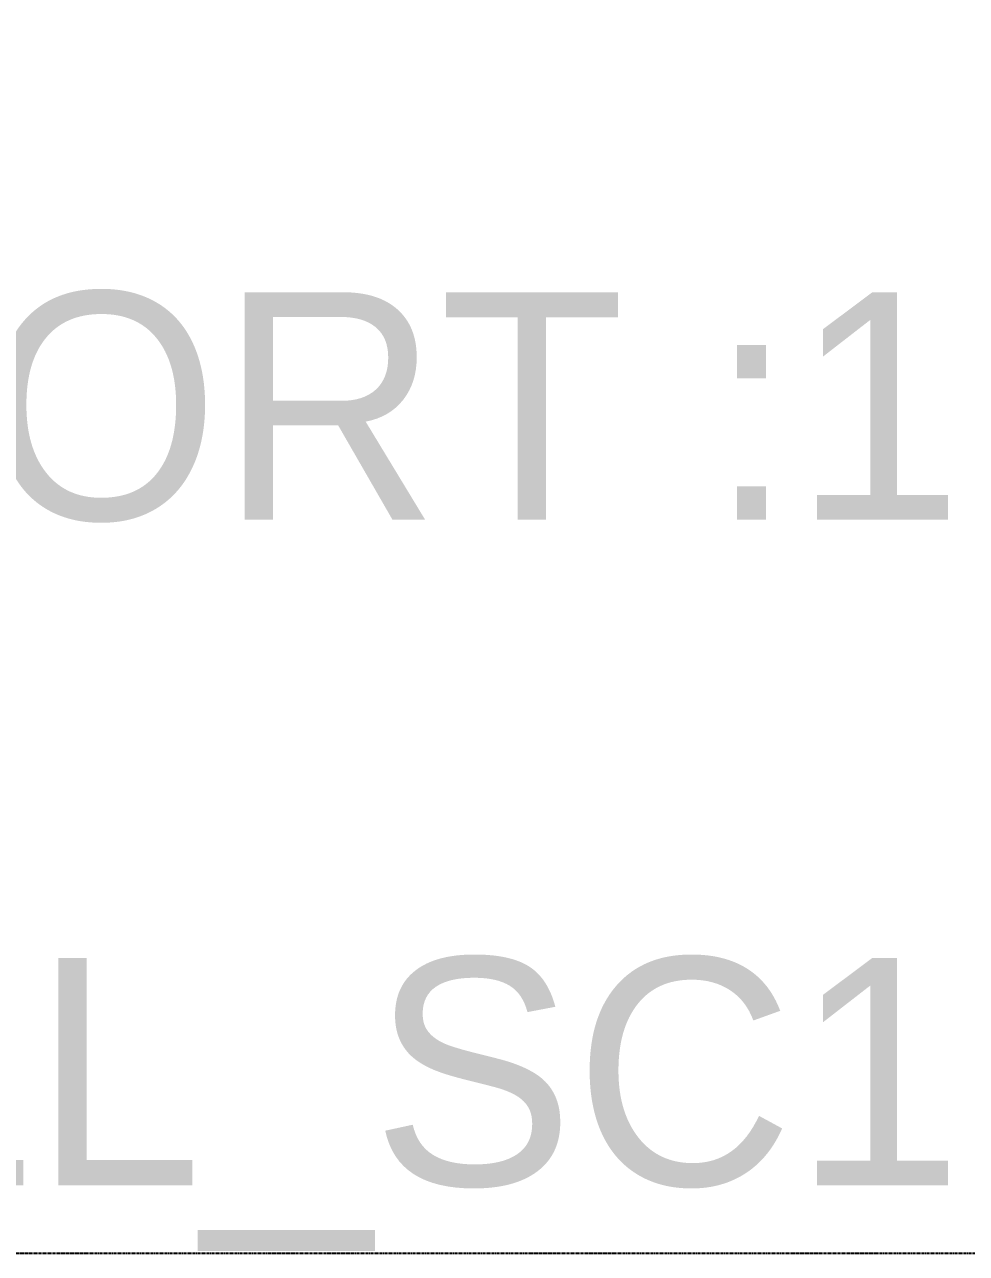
# Model space of a CAD drawing. Header units: millimetres. Extents: x -244126 to 368105, y -173968 to 259060.
# Drawn here: x 1456.6 to 1829.5, y 5494.5 to 5981 of the extents above; entities that cross this region are included whole.
import ezdxf
from ezdxf.enums import TextEntityAlignment as Align

# ---------------------------------------------------------------- set-up
doc = ezdxf.new("R2010")
doc.units = ezdxf.units.MM
doc.header["$MEASUREMENT"] = 0
doc.linetypes.add('005_GG_TA_LINE', pattern=[13.75, 5, -1.25, 1.25, -1.25, 5])
doc.linetypes.add('TA_G_001.00_GG_TA_L_INE', pattern=[2.95, 1.1, -0.25, 0.25, -0.25, 1.1])
doc.styles.add('TA', font='Cordia New.ttf', dxfattribs={"height": 4.5})

# ---------------------------------------------------------------- blocks, each defined once
blk = doc.blocks.new('*U458')
at = {"color": 250, "linetype": 'TA_G_001.00_GG_TA_L_INE'}
blk.add_lwpolyline([(0, 0), (-1132.42, 0), (-1132.42, 973.03), (0, 973.03)], close=True, dxfattribs=at)
at = {"color": 150, "linetype": '005_GG_TA_LINE', "style": 'TA'}
for tag, p in [('NAME_VIEWPORT', (-29.24, 699.13)), ('SC_VPORT', (-29.24, 263.54)), ('SEQ_VIEWPORT', (-29.24, 0))]:
    blk.add_attdef(tag, text='', height=90, dxfattribs=at).set_placement(p, align=Align.BOTTOM_RIGHT)

msp = doc.modelspace()

# ---------------------------------------------------------------- block references
ref = msp.add_blockref('*U458', (1857.28341, 5494.49185))
ref.add_attrib('SEQ_VIEWPORT', 'A4_FULL_SC1', dxfattribs={"color": 150, "linetype": '005_GG_TA_LINE', "height": 90, "style": 'TA'}).set_placement((1828.04181, 5494.49185), align=Align.BOTTOM_RIGHT)
ref.add_attrib('SC_VPORT', 'SC_VPORT :1', dxfattribs={"color": 150, "linetype": '005_GG_TA_LINE', "height": 90, "style": 'TA'}).set_placement((1828.04181, 5758.03288), align=Align.BOTTOM_RIGHT)

doc.saveas('drawing.dxf')
